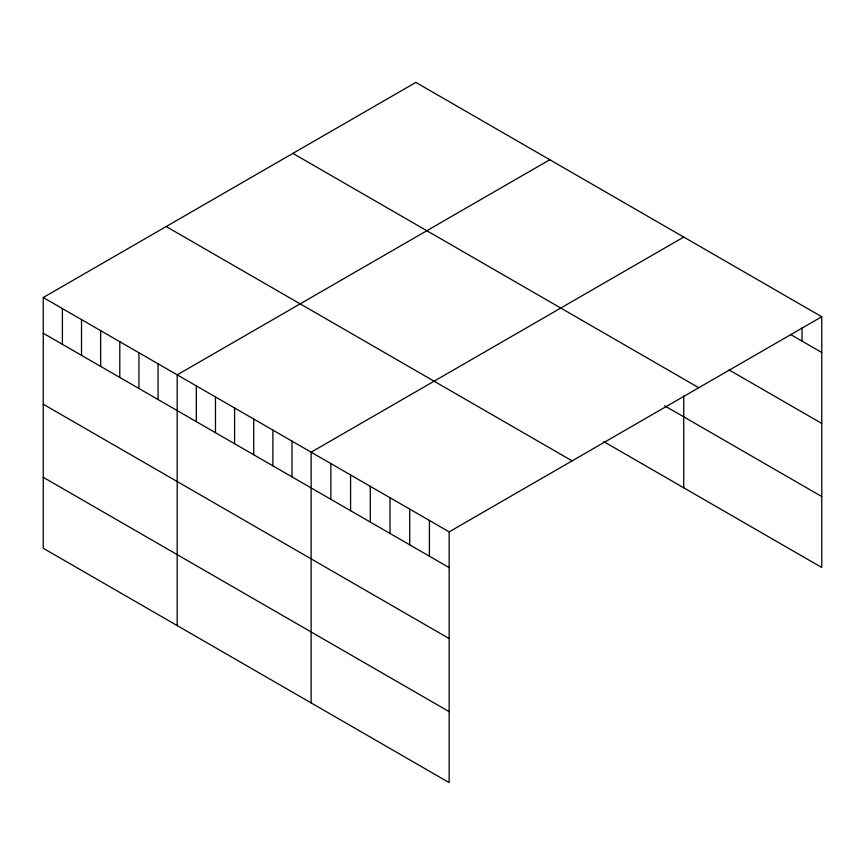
<?xml version="1.0" encoding="UTF-8"?>
<svg xmlns="http://www.w3.org/2000/svg" width="865" height="865" viewBox="0 0 865 865"><rect width="100%" height="100%" fill="white"/><g stroke="black" fill="none" stroke-linecap="round" stroke-linejoin="round"><path stroke-width="1.3" d="M43.25 297.517L449.151 531.867L449.151 782.598L43.25 548.259L43.25 297.517L415.849 82.402L821.75 316.741L821.75 567.483L603.824 441.658M549.794 159.733L177.195 374.859L177.195 625.59M683.739 237.064L311.14 452.19L311.14 702.921M449.151 531.867L821.75 316.741M790.437 334.398L821.75 352.477M728.968 369.863L821.75 423.428M292.889 153.386L698.79 387.736M664.612 405.804L821.75 496.532M166.21 226.533L572.111 460.872M43.25 333.252L449.151 567.602M43.25 404.204L449.151 638.554M43.25 477.307L449.151 711.646M802.039 327.867L802.039 341.102M683.739 395.965L683.739 487.806M429.429 520.481L429.429 556.217M409.718 509.096L409.718 544.831M390.007 497.721L390.007 533.456M370.285 486.335L370.285 522.071M350.574 474.95L350.574 510.685M330.863 463.564L330.863 499.3M292.013 441.139L292.013 476.875M272.875 430.089L272.875 465.824M253.737 419.038L253.737 454.785M234.599 407.999L234.599 443.734M215.472 396.949L215.472 432.684M196.333 385.898L196.333 421.633M158.057 363.808L158.057 399.543M138.93 352.758L138.93 388.493M119.792 341.707L119.792 377.443M100.654 330.668L100.654 366.403M81.515 319.618L81.515 355.353M62.388 308.567L62.388 344.302"/></g></svg>
